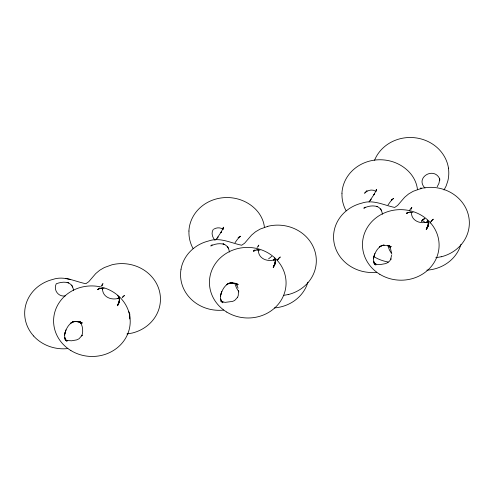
<?xml version="1.0" encoding="UTF-8"?>
<svg xmlns="http://www.w3.org/2000/svg" width="494" height="494" viewBox="0 0 494 494"><rect width="100%" height="100%" fill="white"/><g stroke="black" fill="none" stroke-linecap="round" stroke-linejoin="round"><path stroke-width="0.74" d="M391.588 255.225L390.581 259.671L391.118 258.868L389.612 261.023L387.685 262.697M129.718 318.951L129.805 314.073L128.65 311.374M221.843 291.318C220.565 294.461 219.799 298.16 221.454 301.315L220.54 299.024L221.411 301.081L222.862 302.791L221.195 301.451L222.979 302.137L220.855 301.315L225.103 302.377L232.52 301.414L234.656 300.488L237.713 297.197M374.872 253.527C373.594 256.67 372.828 260.369 374.483 263.524L373.569 261.233L374.44 263.29L375.891 265L374.224 263.666L376.008 264.346L373.884 263.53M376.274 190.74L376.459 189.616L376.496 190.721M220.923 293.998L220.38 296.548C221.429 291.262 224.14 285.439 229.302 283.13L226.511 284.717L228.648 283.383L231.093 282.846L228.166 283.537L232.199 282.951L230.729 282.926L234.539 283.34L238.232 284.495L235.008 283.223L237.318 284.248L235.663 283.42L237.2 284.668L235.916 283.593M373.952 256.207L373.408 258.757C374.458 253.471 377.169 247.655 382.331 245.339L379.54 246.926L381.683 245.592L384.122 245.055L381.195 245.746L382.782 245.265M79.695 321.927L82.381 322.983L78.688 321.822L75.959 321.403L80.263 322.162L74.878 321.415L76.348 321.433L72.315 322.026L75.242 321.335L72.797 321.866L70.661 323.2L73.445 321.613C68.289 323.928 65.579 329.751 64.523 335.037L65.986 329.807M102.505 284.525L102.221 285.384L102.968 283.593L101.227 285.946M411.385 208.252L411.107 209.11L411.848 207.319L409.39 210.487M65.165 332.203C64.448 334.697 64.387 337.445 65.597 339.798L64.689 337.507L65.554 339.563L67.011 341.28L64.93 339.242L66.492 340.724L65.968 340.354M237.552 297.462L238.275 295.393L238.454 290.534M119.239 301.729L117.64 305.632L119.492 300.426L119.06 302.421L119.35 297.184L119.523 301.599L119.486 298.938L118.684 296.48M119.258 301.673L117.319 305.792L119.208 302.186M376.44 189.906L373.865 194.883L374.452 193.901L369.043 201.947M258.325 246.302L258.819 245.104L257.078 247.463M428.094 225.906L426.52 229.358L428.372 224.77L426.199 229.519L428.372 224.153L427.946 226.147L428.279 221.491M119.27 302.056L118.455 303.724L119.326 302.186M428.421 225.227L427.335 227.45L427.921 226.425M275.473 263.191L273.17 267.31L275.393 263.012L274.306 265.235L275.343 262.561L273.491 267.149L275.343 261.944L274.917 263.938L275.251 259.282M213.408 229.148C210.87 232.637 212.272 237.404 215.038 240.312M444.032 189.999L446.162 185.923L447.823 180.977A38.693 35.617 2.5 0 0 448.787 173.271A38.557 35.488 2.5 0 0 448.41 168.102M216.014 239.738L221.423 231.686L220.837 232.668L223.412 227.697L223.146 229.086L223.43 227.407L223.479 229.062L223.226 227.184L223.492 228.358M277.202 260.505L278.165 259.047L277.387 260.035M429.91 223.208L431.2 221.256M437.202 186.738L438.919 183.41L439.697 179.402L439.703 180.458L439.672 178.532M234.996 242.739L237.608 239.077L240.535 236.194L238.108 237.577M388.025 204.948L390.637 201.286L393.564 198.403L391.273 200.045L392.526 199.348M420.338 188.862L420.956 187.967L421.116 188.634L420.956 187.967M217.039 238.343L218.082 236.941L217.539 237.663M370.068 200.552L371.111 199.15L370.574 199.879M122.172 297.777L124.445 295.474L122.666 296.832M278.023 259.288L280.302 256.985L278.517 258.35M431.052 221.497L433.331 219.194L431.546 220.559M366.437 191.357L366.196 191.66L367.005 190.746L364.578 193.234C367.314 190.19 372.149 188.912 375.73 191.24M421.333 221.75L423.037 219.614L422.66 220.04L424.192 218.904L423.401 219.293M99.3 288.138L97.942 289.719L99.362 288.082M407.729 212.389L406.828 213.445L407.772 212.352M268.569 258.862L271.774 256.306M212.154 244.709L210.771 245.993C214.878 243.82 220.003 242.968 224.48 244.45L223.01 243.845C226.765 244.894 229.043 248.254 229.395 252.026M98.467 288.922L97.651 289.577L99.208 288.694L98.522 288.873L101.406 288.36L101.004 288.373L104.098 288.675M254.317 250.433L253.502 251.088L255.065 250.205L254.379 250.384L257.263 249.871L256.855 249.884L259.955 250.186M407.346 212.642L406.537 213.297L408.093 212.42L407.408 212.599L410.292 212.08L409.884 212.093L412.984 212.401M364.313 207.844L365.202 207.153L363.806 208.202C367.906 206.029 373.032 205.177 377.509 206.665L376.527 206.257M422.66 220.04L424.84 218.416M387.907 262.512L385.548 263.629L380.485 264.518L378.132 264.586L374.489 263.759M214.217 228.95C216.823 227.456 220.133 227.431 222.701 229.031M267.804 226.357L260.177 229.068L255.583 231.754L251.6 235.076L244.592 243.233L241.69 245.228C230.883 243.085 220.052 236.953 208.666 240.961A38.409 35.358 2.5 0 0 181.008 269.193M420.832 188.566L413.206 191.283L408.612 193.963L404.629 197.291L397.621 205.442L394.718 207.437C383.918 205.294 373.081 199.162 361.694 203.17A38.409 35.358 2.5 0 0 334.037 231.402A38.31 35.265 2.5 0 0 342.515 259.708A38.415 35.358 2.5 0 0 376.687 272.293M428.31 221.732L426.303 222.201L428.032 221.818C420.882 224.387 411.397 221.207 411.379 212.494M275.282 259.517L273.268 259.992L275.004 259.609C267.853 262.178 258.368 258.998 258.35 250.279M119.431 298.006L117.418 298.475L119.147 298.098C112.002 300.667 102.511 297.481 102.493 288.768M441.191 256.757L435.825 257.72M288.156 294.548L283.47 295.412M126.946 333.993L132.306 333.03A38.384 35.333 2.5 0 0 159.093 289.811A38.384 35.333 2.5 0 0 111.94 264.796L104.32 267.557L99.726 270.237L95.743 273.565L88.741 281.722L85.833 283.717C75.032 281.574 64.201 275.436 52.809 279.443A38.409 35.358 2.5 0 0 25.157 307.676A38.31 35.265 2.5 0 0 33.629 335.988M383.393 245.24L387.568 245.549L391.26 246.71L388.037 245.432L390.346 246.463L388.698 245.629L390.229 246.877L388.945 245.802M65.585 278.511L70.494 279.419M65.301 295.9C58.397 297.166 53.13 289.935 56.26 283.772C60.157 282.321 64.603 281.5 68.629 282.939L67.153 282.333C70.914 283.383 73.186 286.742 73.544 290.509M234.539 283.34L231.816 282.92L236.113 283.673M66.82 340.49L71.605 340.792L76.663 339.903L79.028 338.785L82.232 335.148L81.701 335.951C83.48 331.542 82.825 326.238 80.337 322.236L81.312 323.601L79.96 322.014L81.349 323.15L79.812 321.909L81.467 322.736L79.738 321.964M421.438 220.596L423.148 221.028L425.488 222.646M65.714 340.076L67.128 340.625L65.344 339.94L65.653 340.131M376.724 206.387C380.226 207.431 382.023 210.808 382.424 214.235M425.001 188.072C414.67 177.636 434.115 166.046 439.79 179.087M388.84 245.734L390.198 247.327L389.216 245.956L390.408 248.093L391.489 252.743M235.811 283.525L237.163 285.118L236.188 283.747L238.077 288.163M117.566 295.431L119.301 297.968M391.896 254.12L389.519 250.143L387.673 245.302M238.868 291.911L236.484 287.934L234.644 283.093M380.602 208.758L381.621 210.747M227.567 246.549L228.592 248.538M71.716 285.038L72.742 287.026M427.563 220.207L428.372 222.664L428.409 225.326L428.273 221.547M274.534 257.992L275.337 260.449L275.38 263.117L275.244 259.331M376.656 191.159L376.255 189.4L376.428 190.647M417.486 189.745C416.714 181.804 412.447 174.518 406.414 169.405A38.359 35.309 2.5 0 0 365.745 162.291A38.359 35.309 2.5 0 0 341.934 193.24M264.457 227.53C263.685 219.595 259.418 212.309 253.385 207.196A38.359 35.309 2.5 0 0 212.716 200.076A38.359 35.309 2.5 0 0 188.906 231.031M258.177 249.581L258.232 250.798M102.32 288.064L102.382 289.28M346.127 210.808A38.322 35.278 2.5 0 1 341.99 193.247M460.945 244.431A38.359 35.309 2.5 0 1 426.828 270.169M420.82 188.523A38.384 35.333 2.5 0 1 467.972 213.532A38.384 35.333 2.5 0 1 441.204 256.8M388.025 261.981A38.378 35.327 2.5 0 1 373.557 256.429M374.557 160.247A38.359 35.309 2.5 0 1 414.62 137.727A38.359 35.309 2.5 0 1 448.472 168.096M193.092 248.599A38.322 35.278 2.5 0 1 188.961 231.038M307.91 282.222A38.359 35.309 2.5 0 1 274.497 307.91M181.032 269.193A38.31 35.265 2.5 0 0 189.486 297.499A38.415 35.358 2.5 0 0 223.652 310.084M267.791 226.314A38.384 35.333 2.5 0 1 314.944 251.323A38.384 35.333 2.5 0 1 288.175 294.591M67.802 348.573A38.415 35.358 2.5 0 1 33.611 336M254.7 250.18L253.799 251.23L254.743 250.137M379.8 274.293A38.322 35.272 2.5 0 0 439.043 247.161A38.322 35.272 2.5 0 0 383.529 213.309A38.322 35.272 2.5 0 0 379.8 274.293M226.765 312.084A38.322 35.272 2.5 0 0 286.014 284.945A38.322 35.272 2.5 0 0 230.494 251.1A38.322 35.272 2.5 0 0 226.765 312.084M70.914 350.567A38.322 35.272 2.5 0 0 130.157 323.434A38.322 35.272 2.5 0 0 74.643 289.589A38.322 35.272 2.5 0 0 70.914 350.567"/></g></svg>
